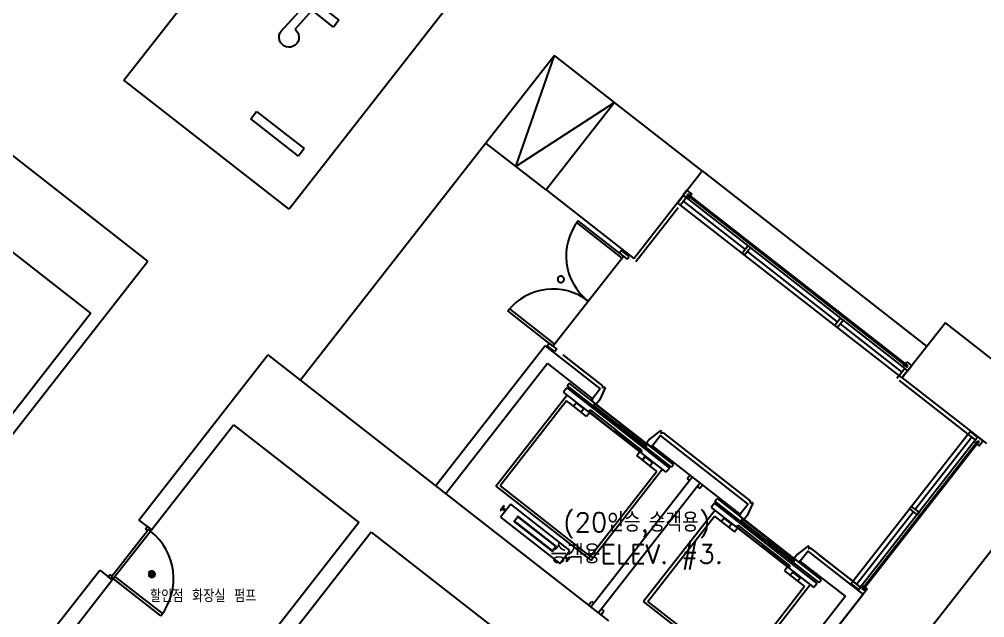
# Model space of a CAD drawing. Header units: millimetres. Extents: x -7614 to 421357, y 85218 to 341757.
# Drawn here: x 367115 to 382307, y 146429 to 155852 of the extents above; entities that cross this region are included whole.
import ezdxf
from ezdxf.enums import TextEntityAlignment as Align

# ---------------------------------------------------------------- set-up
doc = ezdxf.new("R2010")
doc.units = ezdxf.units.MM
doc.header["$LTSCALE"] = 600
doc.header["$MEASUREMENT"] = 0
doc.linetypes.add('HID', pattern=[5, 3, -2])
doc.layers.add('e-plan', color=9, linetype='CONTINUOUS')
doc.styles.add('kiahn', font='romans.shx', dxfattribs={"bigfont": 'cadhs.shx'})

msp = doc.modelspace()

# ---------------------------------------------------------------- hatches: boundary and pattern name
at = {"layer": 'e-plan'}
h = msp.add_hatch(color=256, dxfattribs=at)
h.dxf.hatch_style = 1
h.paths.add_polyline_path([(369247, 147133, 1), (369154, 147095, 1)])

# ---------------------------------------------------------------- linework, layer by layer
for p, q in [((368758, 154891), (371837, 158831)), ((374437, 156800), (371359, 152860)), ((371237, 155664), (371887, 156384)), ((369136, 152045), (363778, 156232)), ((371814, 156097), (372145, 155839)), ((371721, 155994), (371450, 155693)), ((372060, 155730), (371721, 155994)), ((372145, 155839), (372060, 155730)), ((371204, 155558), (371206, 155596)), ((371206, 155596), (371217, 155632)), ((371217, 155632), (371237, 155664)), ((371450, 155693), (371469, 155678)), ((371469, 155678), (371492, 155649)), ((371492, 155649), (371508, 155614)), ((371508, 155614), (371514, 155578)), ((371514, 155578), (371512, 155540)), ((371211, 155521), (371204, 155558)), ((371226, 155487), (371211, 155521)), ((371249, 155458), (371226, 155487)), ((371279, 155435), (371249, 155458)), ((371313, 155419), (371279, 155435)), ((371350, 155413), (371313, 155419)), ((371387, 155415), (371350, 155413)), ((371423, 155426), (371387, 155415)), ((371455, 155446), (371423, 155426)), ((371482, 155472), (371455, 155446)), ((371501, 155504), (371482, 155472)), ((371512, 155540), (371501, 155504)), ((375535, 155282), (374458, 153903)), ((374931, 153533), (375535, 155282)), ((376481, 154543), (375535, 155282)), ((371359, 152860), (368758, 154891)), ((376481, 154543), (374931, 153533)), ((370758, 154283), (370850, 154401)), ((370850, 154401), (371599, 153816)), ((371507, 153698), (370758, 154283)), ((374458, 153903), (371540, 150167)), ((375404, 153164), (374458, 153903)), ((371599, 153816), (371507, 153698)), ((377860, 153465), (381398, 150701)), ((377622, 153161), (377561, 153082)), ((377701, 153099), (377622, 153161)), ((377569, 153076), (377476, 152958)), ((377516, 152927), (377608, 153045)), ((377561, 153082), (377639, 153021)), ((377562, 152986), (378535, 152226)), ((377608, 153045), (377569, 153076)), ((377608, 153045), (381052, 150355)), ((377622, 153079), (377640, 153103)), ((377661, 153048), (377622, 153079)), ((377625, 153083), (381084, 150380)), ((377637, 153099), (381096, 150396)), ((377639, 153021), (377661, 153048)), ((377640, 153103), (377679, 153072)), ((377679, 153072), (377701, 153099)), ((377483, 152885), (376818, 152034)), ((377476, 152958), (377516, 152927)), ((377516, 152927), (380959, 150236)), ((368240, 151223), (366191, 152823)), ((375912, 152678), (375888, 152646)), ((376621, 152124), (375912, 152678)), ((375888, 152646), (376597, 152092)), ((378489, 152167), (378581, 152285)), ((378621, 152254), (378528, 152136)), ((378581, 152285), (378621, 152254)), ((375513, 150705), (376621, 152124)), ((376593, 152209), (376562, 152170)), ((376562, 152170), (376681, 152077)), ((376711, 152117), (376593, 152209)), ((376597, 152092), (376621, 152124)), ((376681, 152077), (376711, 152117)), ((378528, 152136), (378489, 152167)), ((379993, 151087), (378574, 152195)), ((363195, 144441), (369136, 152045)), ((368240, 151223), (366762, 149331)), ((374804, 151259), (374829, 151291)), ((375513, 150705), (374804, 151259)), ((374829, 151291), (375538, 150737)), ((380039, 151146), (379947, 151028)), ((379947, 151028), (379986, 150997)), ((379986, 150997), (380078, 151115)), ((380032, 151056), (381005, 150296)), ((380078, 151115), (380039, 151146)), ((375391, 150712), (373667, 148505)), ((375391, 150712), (376258, 150035)), ((375423, 150712), (375454, 150751)), ((375542, 150620), (375423, 150712)), ((375454, 150751), (375572, 150659)), ((375538, 150737), (375513, 150705)), ((368996, 147967), (371028, 150568)), ((371028, 150568), (376386, 146381)), ((375572, 150659), (375542, 150620)), ((376295, 150082), (375673, 150568)), ((376027, 150291), (375673, 150568)), ((375426, 150431), (373825, 148382)), ((375426, 150431), (376135, 149877)), ((381020, 150379), (381042, 150407)), ((381042, 150407), (381081, 150376)), ((381060, 150431), (381082, 150458)), ((381099, 150400), (381060, 150431)), ((381081, 150376), (381099, 150400)), ((381082, 150458), (381160, 150397)), ((381052, 150355), (380959, 150236)), ((380999, 150206), (381091, 150324)), ((381099, 150318), (381020, 150379)), ((381091, 150324), (381052, 150355)), ((381160, 150397), (381099, 150318)), ((375736, 150081), (375770, 150124)), ((377409, 148844), (375770, 150124)), ((380963, 150242), (380926, 150194)), ((380959, 150236), (380999, 150206)), ((382045, 149320), (380966, 150164)), ((375729, 150048), (375679, 149983)), ((377294, 148721), (375679, 149983)), ((375729, 150048), (377345, 148786)), ((375736, 150081), (377375, 148800)), ((376258, 150035), (376135, 149877)), ((376334, 150051), (376244, 149855)), ((376295, 150082), (376280, 150062)), ((376280, 150062), (376295, 150050)), ((376295, 150050), (376311, 150069)), ((376311, 150069), (376334, 150051)), ((374615, 148500), (375738, 149937)), ((375728, 149843), (374681, 148504)), ((375803, 149785), (375728, 149843)), ((375836, 149759), (375878, 149811)), ((375878, 149811), (375996, 149719)), ((376129, 149869), (376116, 149853)), ((376144, 149857), (376129, 149869)), ((376132, 149841), (376144, 149857)), ((376195, 149792), (376132, 149841)), ((376154, 149771), (376173, 149796)), ((376173, 149796), (376582, 149477)), ((376244, 149855), (376195, 149792)), ((376043, 149597), (375803, 149785)), ((375996, 149719), (375955, 149666)), ((376092, 149660), (376043, 149597)), ((376080, 149676), (376099, 149702)), ((376489, 149357), (376080, 149676)), ((376099, 149702), (376508, 149382)), ((376563, 149451), (376154, 149771)), ((369193, 147813), (370486, 149468)), ((370486, 149468), (372456, 147929)), ((376508, 149382), (376489, 149357)), ((376510, 149381), (376490, 149356)), ((376490, 149356), (376899, 149036)), ((376919, 149061), (376510, 149381)), ((376582, 149477), (376563, 149451)), ((376584, 149475), (376564, 149450)), ((376564, 149450), (376973, 149131)), ((376993, 149156), (376584, 149475)), ((377201, 149374), (377032, 149239)), ((377225, 149355), (377201, 149374)), ((377209, 149336), (377225, 149355)), ((377225, 149323), (377209, 149336)), ((377241, 149343), (377225, 149323)), ((377241, 149343), (378620, 148265)), ((380825, 145464), (383904, 149404)), ((382045, 149320), (382076, 149359)), ((382076, 149359), (382194, 149267)), ((377032, 149239), (376983, 149176)), ((377204, 149296), (377081, 149138)), ((378583, 148218), (377204, 149296)), ((382045, 149320), (380235, 147003)), ((382163, 149228), (380353, 146911)), ((382201, 149211), (380379, 146878)), ((382217, 149199), (380394, 146866)), ((382104, 149274), (381215, 148135)), ((382163, 149228), (382045, 149320)), ((382200, 149275), (382139, 149196)), ((382139, 149196), (382166, 149175)), ((382194, 149267), (382163, 149228)), ((382166, 149175), (382197, 149214)), ((382221, 149196), (382190, 149156)), ((382197, 149214), (382221, 149196)), ((382279, 149213), (382200, 149275)), ((382218, 149135), (382279, 149213)), ((376831, 148981), (376880, 149044)), ((376899, 149036), (376919, 149061)), ((376973, 149131), (376993, 149156)), ((376983, 149176), (377046, 149127)), ((377046, 149127), (377059, 149143)), ((377059, 149143), (377074, 149130)), ((377074, 149130), (377062, 149114)), ((378460, 148060), (377081, 149138)), ((382190, 149156), (382218, 149135)), ((377113, 148761), (376831, 148981)), ((376961, 148965), (376920, 148912)), ((377079, 148873), (376961, 148965)), ((376100, 147395), (377146, 148735)), ((377235, 148767), (376112, 147330)), ((377038, 148820), (377079, 148873)), ((377146, 148735), (377113, 148761)), ((377345, 148786), (377294, 148721)), ((377375, 148800), (377409, 148844)), ((377711, 148645), (376110, 146597)), ((377672, 148676), (377625, 148617)), ((377625, 148617), (377665, 148586)), ((374615, 148500), (376112, 147330)), ((374681, 148504), (376100, 147395)), ((377829, 148553), (376229, 146504)), ((377783, 148494), (377822, 148463)), ((377869, 148522), (377822, 148463)), ((378061, 148264), (378095, 148308)), ((378095, 148308), (379734, 147027)), ((374740, 148192), (374685, 148122)), ((374690, 148118), (374685, 148122)), ((374849, 148215), (374689, 148010)), ((374716, 148144), (374693, 148119)), ((374716, 148144), (374721, 148145)), ((374731, 148137), (374721, 148145)), ((374745, 148185), (374726, 148157)), ((374726, 148157), (374726, 148152)), ((374736, 148144), (374726, 148152)), ((374731, 148132), (374731, 148137)), ((374756, 148113), (374731, 148132)), ((374741, 148145), (374736, 148144)), ((374744, 148189), (374740, 148192)), ((374765, 148126), (374741, 148145)), ((374766, 148124), (374757, 148113)), ((374766, 148124), (374765, 148126)), ((375779, 147489), (374849, 148215)), ((378063, 148121), (376940, 146683)), ((378054, 148231), (378004, 148167)), ((378004, 148167), (379619, 146905)), ((379670, 146969), (378054, 148231)), ((379700, 146984), (378061, 148264)), ((378583, 148218), (378460, 148060)), ((378659, 148235), (378569, 148038)), ((378620, 148265), (378604, 148246)), ((378604, 148246), (378620, 148233)), ((378620, 148233), (378636, 148253)), ((378636, 148253), (378659, 148235)), ((381156, 148181), (381125, 148142)), ((381125, 148142), (381243, 148050)), ((381274, 148089), (381156, 148181)), ((374689, 148010), (375619, 147284)), ((374757, 148113), (374756, 148113)), ((374961, 148016), (374909, 147950)), ((374959, 148028), (374954, 148021)), ((375566, 147544), (374954, 148021)), ((375571, 147550), (374959, 148028)), ((377006, 146687), (378053, 148027)), ((378053, 148027), (378086, 148001)), ((378086, 148001), (378368, 147781)), ((378161, 147942), (378202, 147995)), ((378202, 147995), (378321, 147903)), ((378454, 148053), (378441, 148037)), ((378469, 148040), (378454, 148053)), ((378457, 148024), (378469, 148040)), ((378520, 147975), (378457, 148024)), ((378479, 147954), (378498, 147980)), ((378498, 147980), (378907, 147660)), ((378569, 148038), (378520, 147975)), ((381184, 148096), (380294, 146957)), ((381243, 148050), (381274, 148089)), ((368996, 147967), (369193, 147813)), ((369102, 147827), (369130, 147863)), ((369134, 147802), (369102, 147827)), ((369130, 147863), (369193, 147813)), ((369146, 147818), (369134, 147802)), ((369178, 147794), (369146, 147818)), ((372456, 147929), (369254, 143831)), ((374903, 147955), (374898, 147949)), ((375509, 147471), (374898, 147949)), ((375514, 147477), (374903, 147955)), ((378321, 147903), (378279, 147850)), ((378368, 147781), (378417, 147844)), ((378405, 147860), (378424, 147885)), ((378814, 147540), (378405, 147860)), ((378424, 147885), (378833, 147566)), ((378887, 147635), (378479, 147954)), ((368573, 147085), (369134, 147802)), ((368593, 147045, 0), (369178, 147794, 0)), ((369193, 147813), (369178, 147794)), ((372653, 147775), (369451, 143677)), ((372653, 147775), (374702, 146174)), ((375559, 147549), (375508, 147482)), ((375571, 147550), (375566, 147544)), ((378833, 147566), (378814, 147540)), ((378835, 147564), (378815, 147539)), ((378815, 147539), (379224, 147220)), ((379244, 147245), (378835, 147564)), ((378907, 147660), (378887, 147635)), ((378909, 147659), (378889, 147634)), ((378889, 147634), (379298, 147314)), ((379318, 147339), (378909, 147659)), ((379526, 147557), (379357, 147423)), ((379550, 147539), (379526, 147557)), ((379534, 147519), (379550, 147539)), ((379550, 147507), (379534, 147519)), ((379565, 147527), (379550, 147507)), ((380353, 146911), (379565, 147527)), ((375514, 147477), (375509, 147471)), ((375619, 147284), (375779, 147489)), ((375711, 147386), (375703, 147375)), ((375703, 147375), (375703, 147373)), ((375703, 147373), (375727, 147354)), ((375711, 147386), (375713, 147386)), ((375713, 147386), (375737, 147367)), ((375783, 147377), (375728, 147307)), ((375737, 147367), (375738, 147362)), ((375738, 147362), (375748, 147354)), ((375775, 147380), (375752, 147355)), ((375779, 147380), (375783, 147377)), ((379357, 147423), (379308, 147360)), ((379528, 147479), (379405, 147322)), ((380395, 146802), (379528, 147479)), ((380235, 147003), (379715, 147410)), ((375742, 147342), (375723, 147314)), ((375724, 147310), (375728, 147307)), ((375727, 147354), (375732, 147355)), ((375732, 147355), (375742, 147347)), ((375742, 147342), (375742, 147347)), ((375752, 147355), (375748, 147354)), ((379205, 147228), (379156, 147165)), ((379224, 147220), (379244, 147245)), ((379298, 147314), (379318, 147339)), ((379308, 147360), (379371, 147310)), ((379371, 147310), (379383, 147326)), ((379383, 147326), (379399, 147314)), ((379399, 147314), (379387, 147298)), ((380114, 146768), (379405, 147322)), ((366278, 144488), (368380, 147179)), ((368380, 147179), (368577, 147025)), ((368514, 147074), (368542, 147110)), ((368577, 147025), (368514, 147074)), ((368542, 147110), (368573, 147085)), ((368573, 147085), (368561, 147070)), ((368561, 147070), (368593, 147045)), ((368593, 147045), (368617, 147076)), ((368617, 147076), (368633, 147064)), ((368633, 147064), (369350, 146504)), ((379156, 147165), (379396, 146977)), ((379286, 147148), (379245, 147096)), ((379404, 147056), (379286, 147148)), ((379363, 147003), (379404, 147056)), ((367284, 145370), (368577, 147025)), ((368593, 147045), (368577, 147025)), ((369341, 146460), (368593, 147045)), ((379471, 146919), (378425, 145579)), ((378437, 145514), (379560, 146951)), ((379396, 146977), (379471, 146919)), ((379670, 146969), (379619, 146905)), ((379700, 146984), (379734, 147027)), ((380235, 147003), (380204, 146964)), ((380204, 146964), (380323, 146872)), ((380353, 146911), (380235, 147003)), ((380316, 146864), (380378, 146942)), ((380323, 146872), (380353, 146911)), ((380406, 146921), (380375, 146882)), ((380378, 146942), (380406, 146921)), ((377231, 142752), (380395, 146802)), ((380114, 146768), (378514, 144719)), ((380114, 146768), (378514, 144719)), ((380395, 146802), (378548, 144438)), ((380395, 146802), (380316, 146864)), ((380375, 146882), (380398, 146863)), ((380457, 146881), (380395, 146802)), ((380398, 146863), (380429, 146902)), ((380429, 146902), (380457, 146881)), ((376071, 146627), (376117, 146686)), ((376117, 146686), (376156, 146656)), ((378437, 145514), (376940, 146683)), ((378425, 145579), (377006, 146687)), ((369366, 146492), (369341, 146460)), ((369350, 146504), (369366, 146492)), ((376268, 146473), (376314, 146533)), ((376275, 146563), (376314, 146533))]:
    msp.add_line(p, q, dxfattribs=at)
at = {"layer": 'e-plan', "ltscale": 0.5}
for p, q in [((376481, 154543), (375404, 153164)), ((377860, 153465), (376481, 154543)), ((376783, 152086), (377860, 153465)), ((375404, 153164), (376783, 152086)), ((381688, 151071), (381010, 150205)), ((383012, 150037), (381688, 151071)), ((381010, 150205), (382334, 149170))]:
    msp.add_line(p, q, dxfattribs=at)
at = {"layer": 'e-plan'}
for centre, radius, start, end in [((376621, 152124), 900, 142.0001, 232.0001), ((375638, 151758), 50, 352.0002, 172.0002), ((375638, 151758), 50, 172.0002, 352.0002), ((375513, 150705), 900, 52.0001, 142.0001), ((374743, 148187), 2.5, 325.4093, 52), ((374691, 148120), 2.5, 232, 318.5907), ((368593, 147045), 950, 322, 52), ((375777, 147378), 2.5, 52, 138.5907), ((375726, 147312), 2.5, 145.4093, 232), ((369201, 147114, 0), 50, 22, 202), ((369201, 147114, 0), 50, 202, 22)]:
    msp.add_arc(centre, radius, start, end, dxfattribs=at)

# ---------------------------------------------------------------- texts
at = {"layer": 'e-plan', "linetype": 'HID', "ltscale": 0.5, "style": 'kiahn'}
for s, p in [('(20인승,승객용)', (376830, 147932)), ('승객용ELEV. #3.', (376830, 147432))]:
    msp.add_text(s, height=300, dxfattribs=at).set_placement(p, align=Align.MIDDLE_CENTER)
at = {"layer": 'e-plan', "style": 'kiahn'}
msp.add_text('할인점 화장실 펌프', height=200, dxfattribs=at).set_placement((370009, 146773), align=Align.MIDDLE_CENTER)

doc.saveas('drawing.dxf')
